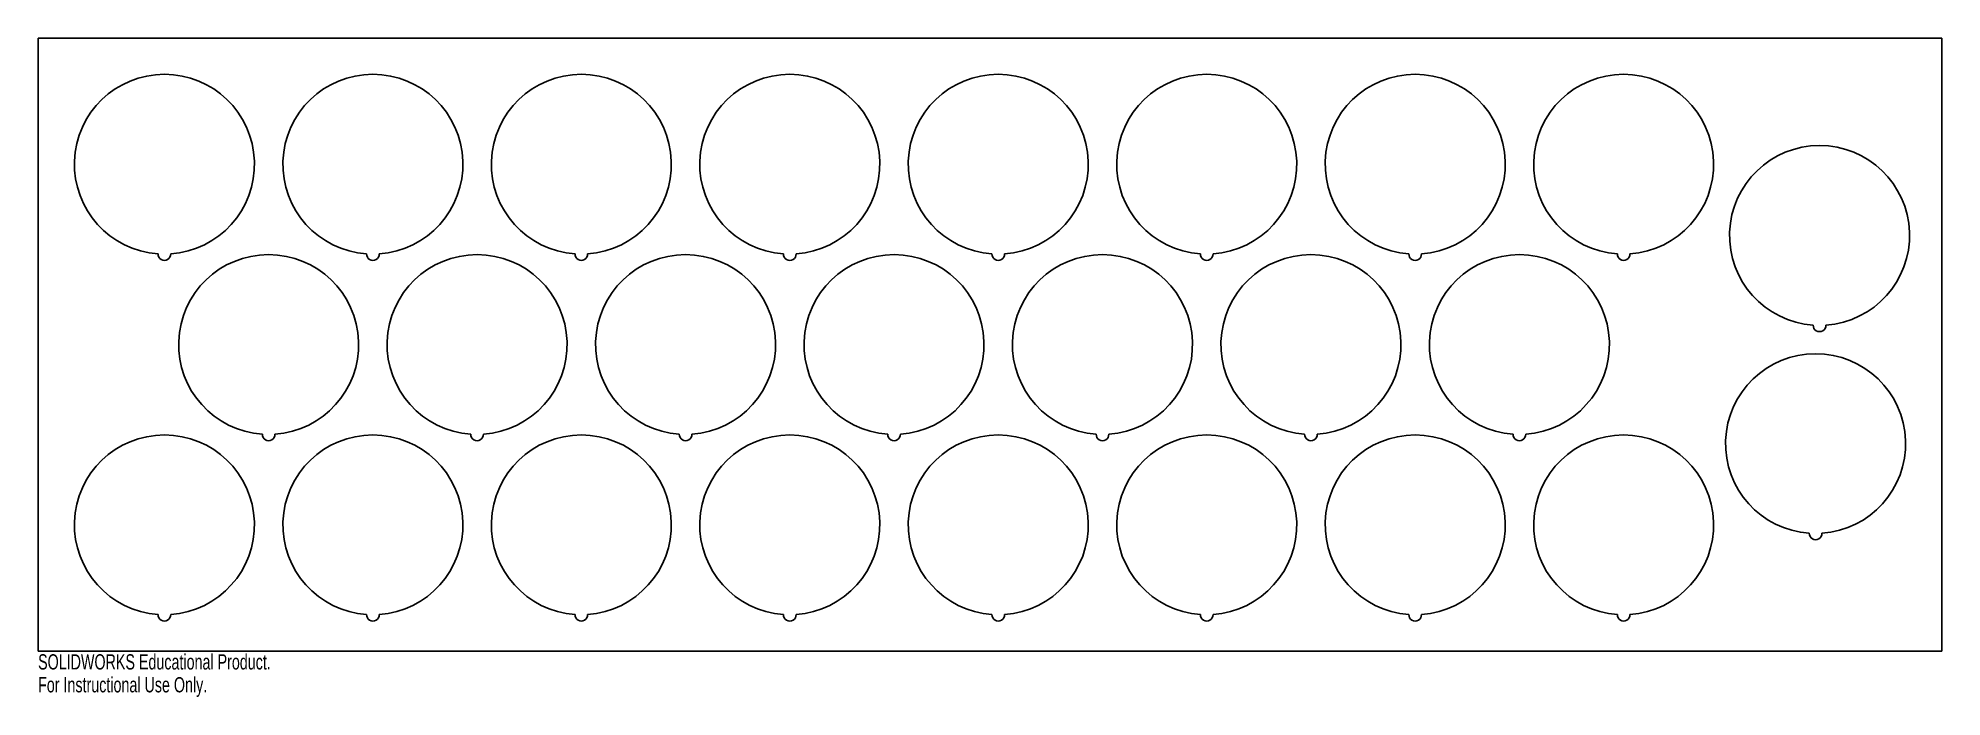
# Model space of a CAD drawing. Header units: millimetres. Extents: x -40 to 563, y -55 to 154.
import ezdxf

# ---------------------------------------------------------------- set-up
doc = ezdxf.new("R2010")
doc.units = ezdxf.units.MM
doc.styles.add('SLDTEXTSTYLE0', font='TXT', dxfattribs={"width": 0.7})

msp = doc.modelspace()

# ---------------------------------------------------------------- linework, layer by layer
at = {"color": 7, "linetype": 'Continuous'}
for p, q in [((-40, 154.32), (562.77, 154.32)), ((-40, 154.32), (-40, -40)), ((562.77, 154.32), (562.77, -40)), ((-40, -40), (562.77, -40))]:
    msp.add_line(p, q, dxfattribs=at)
for centre, radius, start, end in [((0, 114.32), 28.5, 274.02158, 265.97842), ((66, 114.32), 28.5, 274.02158, 265.97842), ((132, 114.32), 28.5, 274.02158, 265.97842), ((198, 114.32), 28.5, 274.02158, 265.97842), ((264, 114.32), 28.5, 274.02158, 265.97842), ((330, 114.32), 28.5, 274.02158, 265.97842), ((396, 114.32), 28.5, 274.02158, 265.97842), ((462, 114.32), 28.5, 274.02158, 265.97842), ((524.02, 91.74), 28.5, 274.02158, 265.97842), ((0, 85.82), 2, 177.98921, 2.01079), ((33, 57.16), 28.5, 274.02158, 265.97842), ((66, 85.82), 2, 177.98921, 2.01079), ((99, 57.16), 28.5, 274.02158, 265.97842), ((132, 85.82), 2, 177.98921, 2.01079), ((165, 57.16), 28.5, 274.02158, 265.97842), ((198, 85.82), 2, 177.98921, 2.01079), ((231, 57.16), 28.5, 274.02158, 265.97842), ((264, 85.82), 2, 177.98921, 2.01079), ((297, 57.16), 28.5, 274.02158, 265.97842), ((330, 85.82), 2, 177.98921, 2.01079), ((363, 57.16), 28.5, 274.02158, 265.97842), ((396, 85.82), 2, 177.98921, 2.01079), ((429, 57.16), 28.5, 274.02158, 265.97842), ((462, 85.82), 2, 177.98921, 2.01079), ((524.02, 63.24), 2, 177.98921, 2.01079), ((522.77, 25.75), 28.5, 274.02158, 265.97842), ((0, 0), 28.5, 274.02158, 265.97842), ((33, 28.66), 2, 177.98921, 2.01079), ((66, 0), 28.5, 274.02158, 265.97842), ((99, 28.66), 2, 177.98921, 2.01079), ((132, 0), 28.5, 274.02158, 265.97842), ((165, 28.66), 2, 177.98921, 2.01079), ((198, 0), 28.5, 274.02158, 265.97842), ((231, 28.66), 2, 177.98921, 2.01079), ((264, 0), 28.5, 274.02158, 265.97842), ((297, 28.66), 2, 177.98921, 2.01079), ((330, 0), 28.5, 274.02158, 265.97842), ((363, 28.66), 2, 177.98921, 2.01079), ((396, 0), 28.5, 274.02158, 265.97842), ((429, 28.66), 2, 177.98921, 2.01079), ((462, 0), 28.5, 274.02158, 265.97842), ((522.77, -2.75), 2, 177.98921, 2.01079), ((0, -28.5), 2, 177.98921, 2.01079), ((66, -28.5), 2, 177.98921, 2.01079), ((132, -28.5), 2, 177.98921, 2.01079), ((198, -28.5), 2, 177.98921, 2.01079), ((264, -28.5), 2, 177.98921, 2.01079), ((330, -28.5), 2, 177.98921, 2.01079), ((396, -28.5), 2, 177.98921, 2.01079), ((462, -28.5), 2, 177.98921, 2.01079)]:
    msp.add_arc(centre, radius, start, end, dxfattribs=at)

# ---------------------------------------------------------------- texts
at = {"color": 7, "linetype": 'Continuous', "char_height": 4.8336, "attachment_point": 1, "style": 'SLDTEXTSTYLE0'}
for s, insert in [('SOLIDWORKS Educational Product.', (-40, -41.02)), ('For Instructional Use Only.', (-40, -48.27))]:
    msp.add_mtext(s, dxfattribs=dict(at, insert=insert))

doc.saveas('drawing.dxf')
